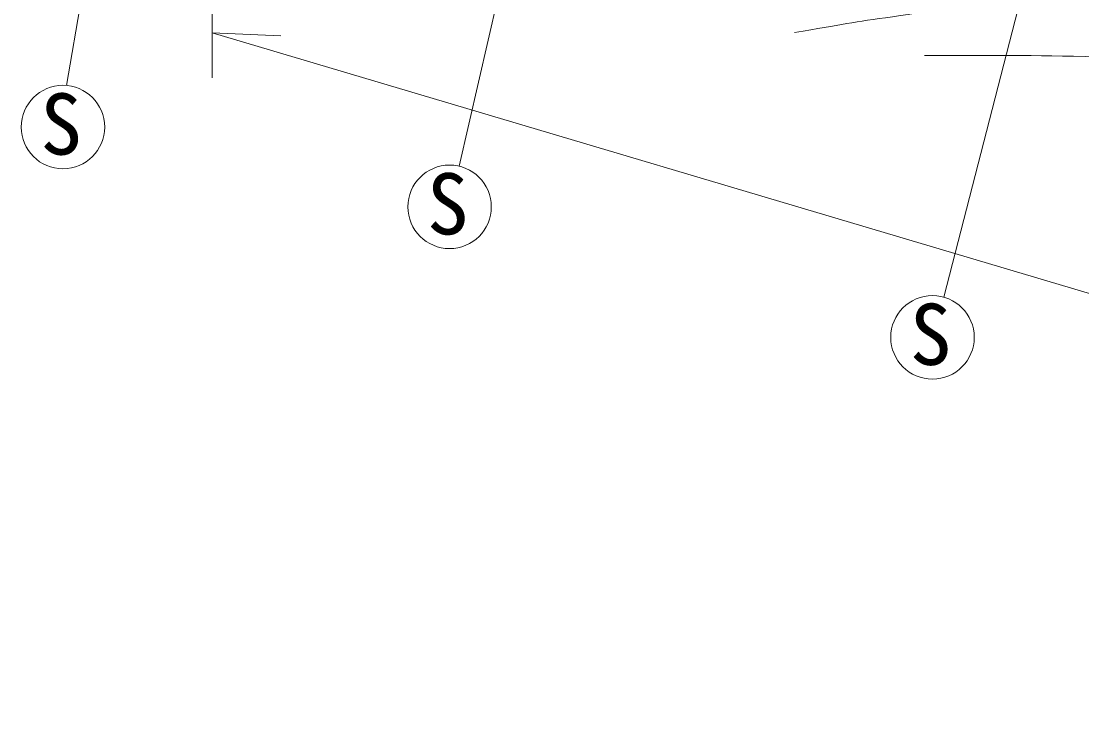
# Model space of a CAD drawing. Units: millimetres, scale not verified. Extents: x 40000 to 680000, y 20000 to 380000.
# Drawn here: x 438213 to 469976, y 233839 to 255026 of the extents above; entities that cross this region are included whole.
import ezdxf
from ezdxf.enums import TextEntityAlignment as Align

# ---------------------------------------------------------------- set-up
doc = ezdxf.new("R2010")
doc.units = ezdxf.units.MM
doc.header["$LTSCALE"] = 1000
doc.layers.add('M-BGD', color=7, linetype='Continuous', lineweight=13)
doc.layers.add('M-STR-HTXT', color=7, linetype='Continuous', lineweight=13)
doc.styles.add('ＭＳ ゴシック', font='')
doc.styles.get('ＭＳ ゴシック').set_extended_font_data('MS Gothic')

msp = doc.modelspace()

# ---------------------------------------------------------------- linework, layer by layer
at = {"layer": 'M-BGD'}
for p, q in [((439574, 253101), (446115, 291618)), ((451326, 250684), (460248, 289486)), ((465845, 246761), (476008, 286344))]:
    msp.add_line(p, q, dxfattribs=at)
for centre in [(439463, 251856), (451042, 249467), (465504, 245558)]:
    msp.add_circle(centre, 1250, dxfattribs=at)
for points, knots in [([(461375, 254683), (462780, 254934), (463158, 254998), (464306, 255161), (465622, 255348), (466358, 255507), (467686, 255550), (470210, 255632), (471621, 255359), (474146, 255311), (476973, 255257), (478561, 255156), (481384, 255311), (483075, 255403), (484017, 255558), (485691, 255819), (486859, 256002), (487475, 256328), (488651, 256447), (489686, 256552), (490092, 256544), (491314, 256486)], [0, 0, 0, 0, 1, 1, 1, 2, 2, 2, 3, 3, 3, 4, 4, 4, 5, 5, 5, 6, 6, 6, 7, 7, 7, 7]), ([(465263, 253995), (468136, 254010), (468909, 254003), (471245, 253935), (474274, 253847), (475962, 253578), (478991, 253486), (481163, 253421), (482383, 253331), (484554, 253427), (487480, 253556), (489104, 253895), (492031, 253995), (493538, 254046), (494392, 254080), (495889, 253905), (497742, 253688), (498790, 253416), (500510, 252694), (502079, 252035), (502822, 251375), (504189, 250361), (505627, 249294), (506327, 248564), (507688, 247400), (509557, 245801), (510658, 244965), (512443, 243273), (513388, 242377), (513803, 241763), (514731, 240850), (515709, 239890), (516375, 239469), (517288, 238448), (517982, 237672), (518262, 237148), (518883, 236314), (519487, 235505), (519675, 235251), (520425, 234241)], [0, 0, 0, 0, 1, 1, 1, 2, 2, 2, 3, 3, 3, 4, 4, 4, 5, 5, 5, 6, 6, 6, 7, 7, 7, 8, 8, 8, 9, 9, 9, 10, 10, 10, 11, 11, 11, 12, 12, 12, 13, 13, 13, 13])]:
    msp.add_open_spline(points, degree=3, knots=knots, dxfattribs=at)
at = {"layer": 'M-STR-HTXT'}
for p, q in [((443930, 253329), (443930, 290486)), ((443930, 254676), (522916, 231222)), ((443930, 254676), (445990, 254586))]:
    msp.add_line(p, q, dxfattribs=at)

# ---------------------------------------------------------------- texts
at = {"layer": 'M-BGD', "style": 'ＭＳ ゴシック'}
for p in [(438785, 250482), (450363, 248093), (464825, 244185)]:
    msp.add_text('S', height=1833, dxfattribs=at).set_placement(p, align=Align.BOTTOM_LEFT)

doc.saveas('drawing.dxf')
